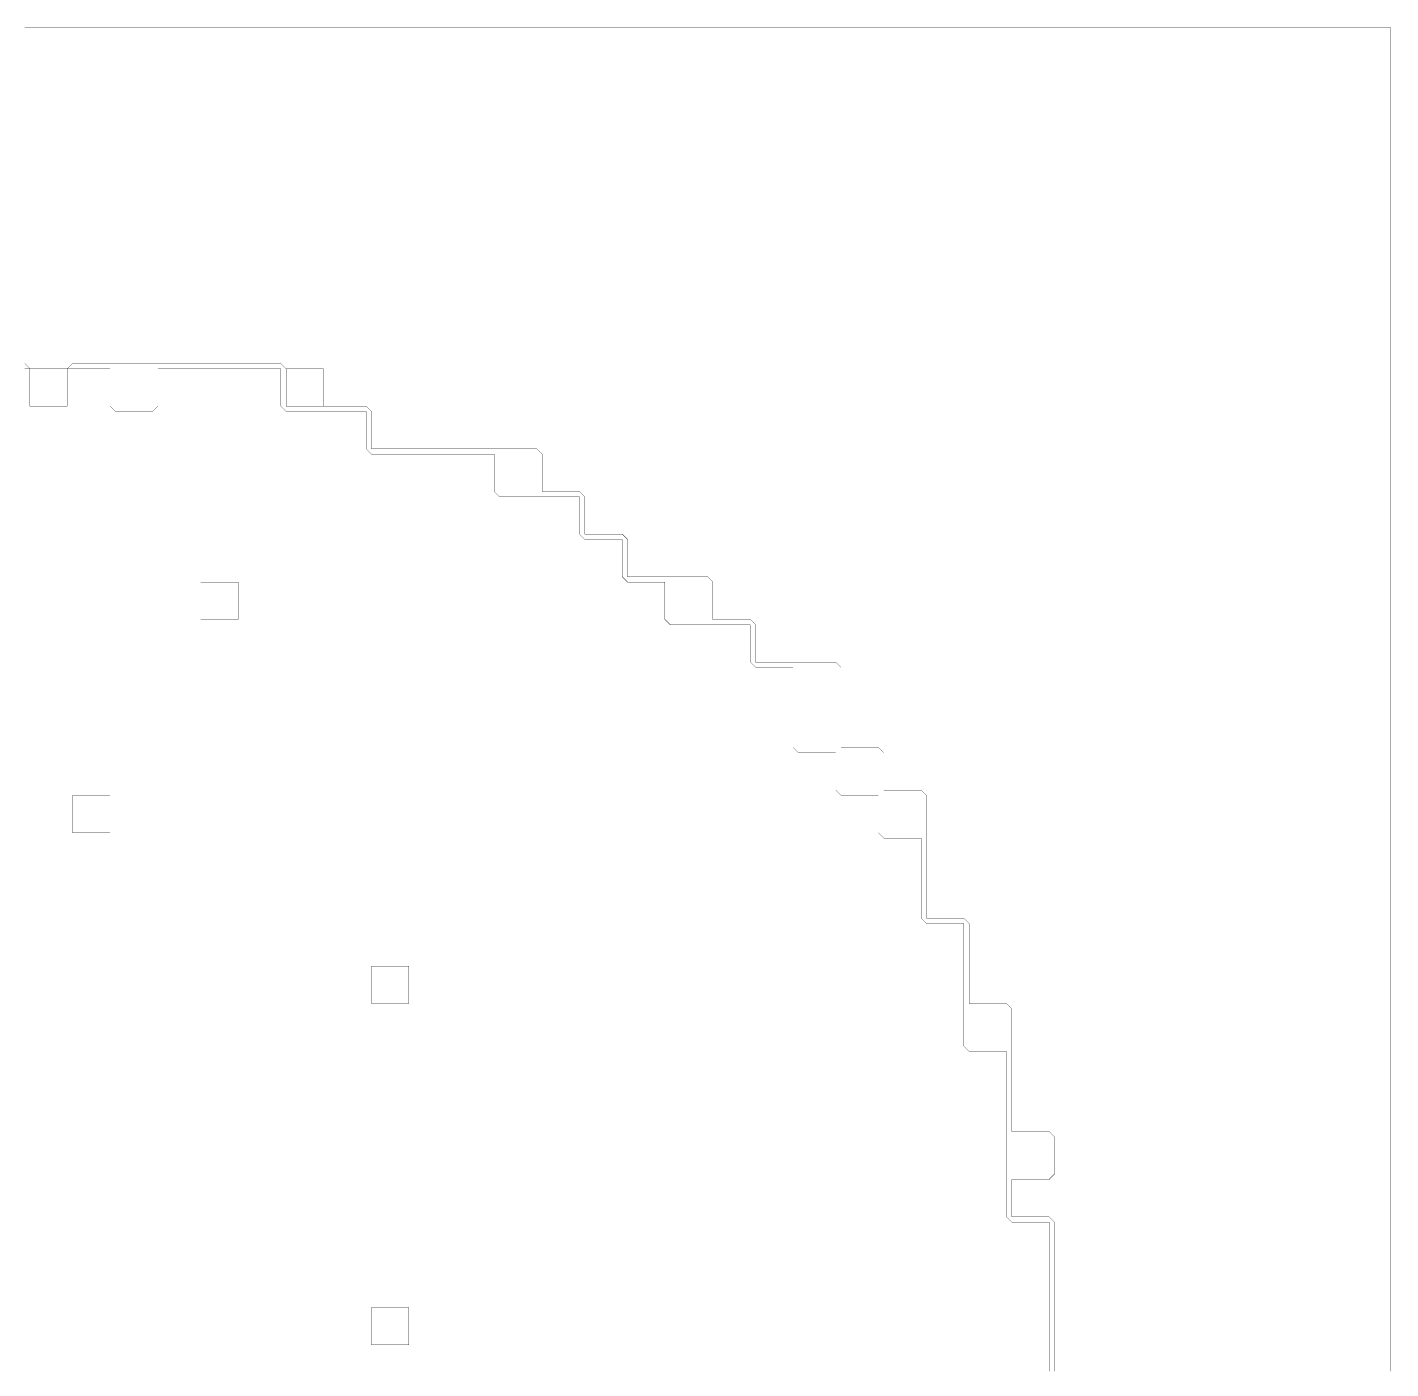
# Model space of a CAD drawing. Header units: metres. Extents: x 0 to 4990, y -4990 to 0.
# Drawn here: x 2495 to 4990, y -2456 to 0 of the extents above; entities that cross this region are included whole.
import ezdxf

# ---------------------------------------------------------------- set-up
doc = ezdxf.new("R2010")
doc.units = ezdxf.units.M
for name, color, linetype in [('conductor', 1, 'Continuous'), ('dielectric', 8, 'Continuous'), ('substrate', 5, 'Continuous')]:
    doc.layers.add(name, color=color, linetype=linetype)

msp = doc.modelspace()

# ---------------------------------------------------------------- linework, layer by layer
at = {"layer": 'conductor', "const_width": 0.5}
msp.add_lwpolyline([(4365.234375, -2460.9375), (4365.234375, -2451.171875), (4365.234375, -2441.40625), (4365.234375, -2431.640625), (4365.234375, -2421.875), (4365.234375, -2412.109375), (4365.234375, -2402.34375), (4365.234375, -2392.578125), (4365.234375, -2382.8125), (4365.234375, -2373.046875), (4365.234375, -2363.28125), (4365.234375, -2353.515625), (4365.234375, -2343.75), (4365.234375, -2333.984375), (4365.234375, -2324.21875), (4365.234375, -2314.453125), (4365.234375, -2304.6875), (4365.234375, -2294.921875), (4365.234375, -2285.15625), (4365.234375, -2275.390625), (4365.234375, -2265.625), (4365.234375, -2255.859375), (4365.234375, -2246.09375), (4365.234375, -2236.328125), (4365.234375, -2226.5625), (4365.234375, -2216.796875), (4365.234375, -2207.03125), (4365.234375, -2197.265625), (4365.234375, -2187.5), (4355.46875, -2187.5), (4345.703125, -2187.5), (4335.9375, -2187.5), (4326.171875, -2187.5), (4316.40625, -2187.5), (4306.640625, -2187.5), (4296.875, -2187.5), (4287.109375, -2177.734375), (4287.109375, -2167.96875), (4287.109375, -2158.203125), (4287.109375, -2148.4375), (4287.109375, -2138.671875), (4287.109375, -2128.90625), (4287.109375, -2119.140625), (4287.109375, -2109.375), (4287.109375, -2099.609375), (4287.109375, -2089.84375), (4287.109375, -2080.078125), (4287.109375, -2070.3125), (4287.109375, -2060.546875), (4287.109375, -2050.78125), (4287.109375, -2041.015625), (4287.109375, -2031.25), (4287.109375, -2021.484375), (4287.109375, -2011.71875), (4287.109375, -2001.953125), (4287.109375, -1992.1875), (4287.109375, -1982.421875), (4287.109375, -1972.65625), (4287.109375, -1962.890625), (4287.109375, -1953.125), (4287.109375, -1943.359375), (4287.109375, -1933.59375), (4287.109375, -1923.828125), (4287.109375, -1914.0625), (4287.109375, -1904.296875), (4287.109375, -1894.53125), (4287.109375, -1884.765625), (4287.109375, -1875), (4277.34375, -1875), (4267.578125, -1875), (4257.8125, -1875), (4248.046875, -1875), (4238.28125, -1875), (4228.515625, -1875), (4218.75, -1875), (4208.984375, -1865.234375), (4208.984375, -1855.46875), (4208.984375, -1845.703125), (4208.984375, -1835.9375), (4208.984375, -1826.171875), (4208.984375, -1816.40625), (4208.984375, -1806.640625), (4208.984375, -1796.875), (4208.984375, -1787.109375), (4208.984375, -1777.34375), (4208.984375, -1767.578125), (4208.984375, -1757.8125), (4208.984375, -1748.046875), (4208.984375, -1738.28125), (4208.984375, -1728.515625), (4208.984375, -1718.75), (4208.984375, -1708.984375), (4208.984375, -1699.21875), (4208.984375, -1689.453125), (4208.984375, -1679.6875), (4208.984375, -1669.921875), (4208.984375, -1660.15625), (4208.984375, -1650.390625), (4208.984375, -1640.625), (4199.21875, -1640.625), (4189.453125, -1640.625), (4179.6875, -1640.625), (4169.921875, -1640.625), (4160.15625, -1640.625), (4150.390625, -1640.625), (4140.625, -1640.625), (4130.859375, -1630.859375), (4130.859375, -1621.09375), (4130.859375, -1611.328125), (4130.859375, -1601.5625), (4130.859375, -1591.796875), (4130.859375, -1582.03125), (4130.859375, -1572.265625), (4130.859375, -1562.5), (4130.859375, -1552.734375), (4130.859375, -1542.96875), (4130.859375, -1533.203125), (4130.859375, -1523.4375), (4130.859375, -1513.671875), (4130.859375, -1503.90625), (4130.859375, -1494.140625), (4130.859375, -1484.375), (4121.09375, -1484.375), (4111.328125, -1484.375), (4101.5625, -1484.375), (4091.796875, -1484.375), (4082.03125, -1484.375), (4072.265625, -1484.375), (4062.5, -1484.375), (4052.734375, -1474.609375), (4052.734375, -1464.84375), (4052.734375, -1455.078125), (4052.734375, -1445.3125), (4052.734375, -1435.546875), (4052.734375, -1425.78125), (4052.734375, -1416.015625), (4052.734375, -1406.25), (4042.96875, -1406.25), (4033.203125, -1406.25), (4023.4375, -1406.25), (4013.671875, -1406.25), (4003.90625, -1406.25), (3994.140625, -1406.25), (3984.375, -1406.25), (3974.609375, -1396.484375), (3974.609375, -1386.71875), (3974.609375, -1376.953125), (3974.609375, -1367.1875), (3974.609375, -1357.421875), (3974.609375, -1347.65625), (3974.609375, -1337.890625), (3974.609375, -1328.125), (3964.84375, -1328.125), (3955.078125, -1328.125), (3945.3125, -1328.125), (3935.546875, -1328.125), (3925.78125, -1328.125), (3916.015625, -1328.125), (3906.25, -1328.125), (3896.484375, -1318.359375), (3896.484375, -1308.59375), (3896.484375, -1298.828125), (3896.484375, -1289.0625), (3896.484375, -1279.296875), (3896.484375, -1269.53125), (3896.484375, -1259.765625), (3896.484375, -1250), (3896.484375, -1240.234375), (3896.484375, -1230.46875), (3896.484375, -1220.703125), (3896.484375, -1210.9375), (3896.484375, -1201.171875), (3896.484375, -1191.40625), (3896.484375, -1181.640625), (3896.484375, -1171.875), (3886.71875, -1171.875), (3876.953125, -1171.875), (3867.1875, -1171.875), (3857.421875, -1171.875), (3847.65625, -1171.875), (3837.890625, -1171.875), (3828.125, -1171.875), (3818.359375, -1162.109375), (3818.359375, -1152.34375), (3818.359375, -1142.578125), (3818.359375, -1132.8125), (3818.359375, -1123.046875), (3818.359375, -1113.28125), (3818.359375, -1103.515625), (3818.359375, -1093.75), (3808.59375, -1093.75), (3798.828125, -1093.75), (3789.0625, -1093.75), (3779.296875, -1093.75), (3769.53125, -1093.75), (3759.765625, -1093.75), (3750, -1093.75), (3740.234375, -1093.75), (3730.46875, -1093.75), (3720.703125, -1093.75), (3710.9375, -1093.75), (3701.171875, -1093.75), (3691.40625, -1093.75), (3681.640625, -1093.75), (3671.875, -1093.75), (3662.109375, -1083.984375), (3662.109375, -1074.21875), (3662.109375, -1064.453125), (3662.109375, -1054.6875), (3662.109375, -1044.921875), (3662.109375, -1035.15625), (3662.109375, -1025.390625), (3662.109375, -1015.625), (3652.34375, -1015.625), (3642.578125, -1015.625), (3632.8125, -1015.625), (3623.046875, -1015.625), (3613.28125, -1015.625), (3603.515625, -1015.625), (3593.75, -1015.625), (3583.984375, -1005.859375), (3583.984375, -996.09375), (3583.984375, -986.328125), (3583.984375, -976.5625), (3583.984375, -966.796875), (3583.984375, -957.03125), (3583.984375, -947.265625), (3583.984375, -937.5), (3574.21875, -937.5), (3564.453125, -937.5), (3554.6875, -937.5), (3544.921875, -937.5), (3535.15625, -937.5), (3525.390625, -937.5), (3515.625, -937.5), (3505.859375, -927.734375), (3505.859375, -917.96875), (3505.859375, -908.203125), (3505.859375, -898.4375), (3505.859375, -888.671875), (3505.859375, -878.90625), (3505.859375, -869.140625), (3505.859375, -859.375), (3496.09375, -859.375), (3486.328125, -859.375), (3476.5625, -859.375), (3466.796875, -859.375), (3457.03125, -859.375), (3447.265625, -859.375), (3437.5, -859.375), (3427.734375, -859.375), (3417.96875, -859.375), (3408.203125, -859.375), (3398.4375, -859.375), (3388.671875, -859.375), (3378.90625, -859.375), (3369.140625, -859.375), (3359.375, -859.375), (3349.609375, -849.609375), (3349.609375, -839.84375), (3349.609375, -830.078125), (3349.609375, -820.3125), (3349.609375, -810.546875), (3349.609375, -800.78125), (3349.609375, -791.015625), (3349.609375, -781.25), (3339.84375, -781.25), (3330.078125, -781.25), (3320.3125, -781.25), (3310.546875, -781.25), (3300.78125, -781.25), (3291.015625, -781.25), (3281.25, -781.25), (3271.484375, -781.25), (3261.71875, -781.25), (3251.953125, -781.25), (3242.1875, -781.25), (3232.421875, -781.25), (3222.65625, -781.25), (3212.890625, -781.25), (3203.125, -781.25), (3193.359375, -781.25), (3183.59375, -781.25), (3173.828125, -781.25), (3164.0625, -781.25), (3154.296875, -781.25), (3144.53125, -781.25), (3134.765625, -781.25), (3125, -781.25), (3115.234375, -771.484375), (3115.234375, -761.71875), (3115.234375, -751.953125), (3115.234375, -742.1875), (3115.234375, -732.421875), (3115.234375, -722.65625), (3115.234375, -712.890625), (3115.234375, -703.125), (3105.46875, -703.125), (3095.703125, -703.125), (3085.9375, -703.125), (3076.171875, -703.125), (3066.40625, -703.125), (3056.640625, -703.125), (3046.875, -703.125), (3037.109375, -703.125), (3027.34375, -703.125), (3017.578125, -703.125), (3007.8125, -703.125), (2998.046875, -703.125), (2988.28125, -703.125), (2978.515625, -703.125), (2968.75, -703.125), (2958.984375, -693.359375), (2958.984375, -683.59375), (2958.984375, -673.828125), (2958.984375, -664.0625), (2958.984375, -654.296875), (2958.984375, -644.53125), (2958.984375, -634.765625), (2958.984375, -625), (2949.21875, -625), (2939.453125, -625), (2929.6875, -625), (2919.921875, -625), (2910.15625, -625), (2900.390625, -625), (2890.625, -625), (2880.859375, -625), (2871.09375, -625), (2861.328125, -625), (2851.5625, -625), (2841.796875, -625), (2832.03125, -625), (2822.265625, -625), (2812.5, -625), (2802.734375, -625), (2792.96875, -625), (2783.203125, -625), (2773.4375, -625), (2763.671875, -625), (2753.90625, -625), (2744.140625, -625), (2734.375, -625), (2734.375, -634.765625), (2734.375, -644.53125), (2734.375, -654.296875), (2734.375, -664.0625), (2734.375, -673.828125), (2734.375, -683.59375), (2734.375, -693.359375), (2724.609375, -703.125), (2714.84375, -703.125), (2705.078125, -703.125), (2695.3125, -703.125), (2685.546875, -703.125), (2675.78125, -703.125), (2666.015625, -703.125), (2656.25, -703.125), (2646.484375, -693.359375), (2646.484375, -683.59375), (2646.484375, -673.828125), (2646.484375, -664.0625), (2646.484375, -654.296875), (2646.484375, -644.53125), (2646.484375, -634.765625), (2646.484375, -625), (2636.71875, -625), (2626.953125, -625), (2617.1875, -625), (2607.421875, -625), (2597.65625, -625), (2587.890625, -625), (2578.125, -625), (2568.359375, -625), (2558.59375, -625), (2548.828125, -625), (2539.0625, -625), (2529.296875, -625), (2519.53125, -625), (2509.765625, -625), (2500, -625), (2490.234375, -625)], dxfattribs=at)
at = {"layer": 'dielectric', "const_width": 0.5}
msp.add_lwpolyline([(2968.75, -625), (2968.75, -634.765625), (2968.75, -644.53125), (2968.75, -654.296875), (2968.75, -664.0625), (2968.75, -673.828125), (2968.75, -683.59375), (2968.75, -693.359375), (2978.515625, -693.359375), (2988.28125, -693.359375), (2998.046875, -693.359375), (3007.8125, -693.359375), (3017.578125, -693.359375), (3027.34375, -693.359375), (3037.109375, -693.359375), (3037.109375, -683.59375), (3037.109375, -673.828125), (3037.109375, -664.0625), (3037.109375, -654.296875), (3037.109375, -644.53125), (3037.109375, -634.765625), (3037.109375, -625), (3027.34375, -625), (3017.578125, -625), (3007.8125, -625), (2998.046875, -625), (2988.28125, -625), (2978.515625, -625)], close=True, dxfattribs=at)
at = {"layer": 'substrate', "const_width": 0.5}
for points in [[(4990.234375, -2460.9375), (4990.234375, -2451.171875), (4990.234375, -2441.40625), (4990.234375, -2431.640625), (4990.234375, -2421.875), (4990.234375, -2412.109375), (4990.234375, -2402.34375), (4990.234375, -2392.578125), (4990.234375, -2382.8125), (4990.234375, -2373.046875), (4990.234375, -2363.28125), (4990.234375, -2353.515625), (4990.234375, -2343.75), (4990.234375, -2333.984375), (4990.234375, -2324.21875), (4990.234375, -2314.453125), (4990.234375, -2304.6875), (4990.234375, -2294.921875), (4990.234375, -2285.15625), (4990.234375, -2275.390625), (4990.234375, -2265.625), (4990.234375, -2255.859375), (4990.234375, -2246.09375), (4990.234375, -2236.328125), (4990.234375, -2226.5625), (4990.234375, -2216.796875), (4990.234375, -2207.03125), (4990.234375, -2197.265625), (4990.234375, -2187.5), (4990.234375, -2177.734375), (4990.234375, -2167.96875), (4990.234375, -2158.203125), (4990.234375, -2148.4375), (4990.234375, -2138.671875), (4990.234375, -2128.90625), (4990.234375, -2119.140625), (4990.234375, -2109.375), (4990.234375, -2099.609375), (4990.234375, -2089.84375), (4990.234375, -2080.078125), (4990.234375, -2070.3125), (4990.234375, -2060.546875), (4990.234375, -2050.78125), (4990.234375, -2041.015625), (4990.234375, -2031.25), (4990.234375, -2021.484375), (4990.234375, -2011.71875), (4990.234375, -2001.953125), (4990.234375, -1992.1875), (4990.234375, -1982.421875), (4990.234375, -1972.65625), (4990.234375, -1962.890625), (4990.234375, -1953.125), (4990.234375, -1943.359375), (4990.234375, -1933.59375), (4990.234375, -1923.828125), (4990.234375, -1914.0625), (4990.234375, -1904.296875), (4990.234375, -1894.53125), (4990.234375, -1884.765625), (4990.234375, -1875), (4990.234375, -1865.234375), (4990.234375, -1855.46875), (4990.234375, -1845.703125), (4990.234375, -1835.9375), (4990.234375, -1826.171875), (4990.234375, -1816.40625), (4990.234375, -1806.640625), (4990.234375, -1796.875), (4990.234375, -1787.109375), (4990.234375, -1777.34375), (4990.234375, -1767.578125), (4990.234375, -1757.8125), (4990.234375, -1748.046875), (4990.234375, -1738.28125), (4990.234375, -1728.515625), (4990.234375, -1718.75), (4990.234375, -1708.984375), (4990.234375, -1699.21875), (4990.234375, -1689.453125), (4990.234375, -1679.6875), (4990.234375, -1669.921875), (4990.234375, -1660.15625), (4990.234375, -1650.390625), (4990.234375, -1640.625), (4990.234375, -1630.859375), (4990.234375, -1621.09375), (4990.234375, -1611.328125), (4990.234375, -1601.5625), (4990.234375, -1591.796875), (4990.234375, -1582.03125), (4990.234375, -1572.265625), (4990.234375, -1562.5), (4990.234375, -1552.734375), (4990.234375, -1542.96875), (4990.234375, -1533.203125), (4990.234375, -1523.4375), (4990.234375, -1513.671875), (4990.234375, -1503.90625), (4990.234375, -1494.140625), (4990.234375, -1484.375), (4990.234375, -1474.609375), (4990.234375, -1464.84375), (4990.234375, -1455.078125), (4990.234375, -1445.3125), (4990.234375, -1435.546875), (4990.234375, -1425.78125), (4990.234375, -1416.015625), (4990.234375, -1406.25), (4990.234375, -1396.484375), (4990.234375, -1386.71875), (4990.234375, -1376.953125), (4990.234375, -1367.1875), (4990.234375, -1357.421875), (4990.234375, -1347.65625), (4990.234375, -1337.890625), (4990.234375, -1328.125), (4990.234375, -1318.359375), (4990.234375, -1308.59375), (4990.234375, -1298.828125), (4990.234375, -1289.0625), (4990.234375, -1279.296875), (4990.234375, -1269.53125), (4990.234375, -1259.765625), (4990.234375, -1250), (4990.234375, -1240.234375), (4990.234375, -1230.46875), (4990.234375, -1220.703125), (4990.234375, -1210.9375), (4990.234375, -1201.171875), (4990.234375, -1191.40625), (4990.234375, -1181.640625), (4990.234375, -1171.875), (4990.234375, -1162.109375), (4990.234375, -1152.34375), (4990.234375, -1142.578125), (4990.234375, -1132.8125), (4990.234375, -1123.046875), (4990.234375, -1113.28125), (4990.234375, -1103.515625), (4990.234375, -1093.75), (4990.234375, -1083.984375), (4990.234375, -1074.21875), (4990.234375, -1064.453125), (4990.234375, -1054.6875), (4990.234375, -1044.921875), (4990.234375, -1035.15625), (4990.234375, -1025.390625), (4990.234375, -1015.625), (4990.234375, -1005.859375), (4990.234375, -996.09375), (4990.234375, -986.328125), (4990.234375, -976.5625), (4990.234375, -966.796875), (4990.234375, -957.03125), (4990.234375, -947.265625), (4990.234375, -937.5), (4990.234375, -927.734375), (4990.234375, -917.96875), (4990.234375, -908.203125), (4990.234375, -898.4375), (4990.234375, -888.671875), (4990.234375, -878.90625), (4990.234375, -869.140625), (4990.234375, -859.375), (4990.234375, -849.609375), (4990.234375, -839.84375), (4990.234375, -830.078125), (4990.234375, -820.3125), (4990.234375, -810.546875), (4990.234375, -800.78125), (4990.234375, -791.015625), (4990.234375, -781.25), (4990.234375, -771.484375), (4990.234375, -761.71875), (4990.234375, -751.953125), (4990.234375, -742.1875), (4990.234375, -732.421875), (4990.234375, -722.65625), (4990.234375, -712.890625), (4990.234375, -703.125), (4990.234375, -693.359375), (4990.234375, -683.59375), (4990.234375, -673.828125), (4990.234375, -664.0625), (4990.234375, -654.296875), (4990.234375, -644.53125), (4990.234375, -634.765625), (4990.234375, -625), (4990.234375, -615.234375), (4990.234375, -605.46875), (4990.234375, -595.703125), (4990.234375, -585.9375), (4990.234375, -576.171875), (4990.234375, -566.40625), (4990.234375, -556.640625), (4990.234375, -546.875), (4990.234375, -537.109375), (4990.234375, -527.34375), (4990.234375, -517.578125), (4990.234375, -507.8125), (4990.234375, -498.046875), (4990.234375, -488.28125), (4990.234375, -478.515625), (4990.234375, -468.75), (4990.234375, -458.984375), (4990.234375, -449.21875), (4990.234375, -439.453125), (4990.234375, -429.6875), (4990.234375, -419.921875), (4990.234375, -410.15625), (4990.234375, -400.390625), (4990.234375, -390.625), (4990.234375, -380.859375), (4990.234375, -371.09375), (4990.234375, -361.328125), (4990.234375, -351.5625), (4990.234375, -341.796875), (4990.234375, -332.03125), (4990.234375, -322.265625), (4990.234375, -312.5), (4990.234375, -302.734375), (4990.234375, -292.96875), (4990.234375, -283.203125), (4990.234375, -273.4375), (4990.234375, -263.671875), (4990.234375, -253.90625), (4990.234375, -244.140625), (4990.234375, -234.375), (4990.234375, -224.609375), (4990.234375, -214.84375), (4990.234375, -205.078125), (4990.234375, -195.3125), (4990.234375, -185.546875), (4990.234375, -175.78125), (4990.234375, -166.015625), (4990.234375, -156.25), (4990.234375, -146.484375), (4990.234375, -136.71875), (4990.234375, -126.953125), (4990.234375, -117.1875), (4990.234375, -107.421875), (4990.234375, -97.65625), (4990.234375, -87.890625), (4990.234375, -78.125), (4990.234375, -68.359375), (4990.234375, -58.59375), (4990.234375, -48.828125), (4990.234375, -39.0625), (4990.234375, -29.296875), (4990.234375, -19.53125), (4990.234375, -9.765625), (4990.234375, 0), (4980.46875, 0), (4970.703125, 0), (4960.9375, 0), (4951.171875, 0), (4941.40625, 0), (4931.640625, 0), (4921.875, 0), (4912.109375, 0), (4902.34375, 0), (4892.578125, 0), (4882.8125, 0), (4873.046875, 0), (4863.28125, 0), (4853.515625, 0), (4843.75, 0), (4833.984375, 0), (4824.21875, 0), (4814.453125, 0), (4804.6875, 0), (4794.921875, 0), (4785.15625, 0), (4775.390625, 0), (4765.625, 0), (4755.859375, 0), (4746.09375, 0), (4736.328125, 0), (4726.5625, 0), (4716.796875, 0), (4707.03125, 0), (4697.265625, 0), (4687.5, 0), (4677.734375, 0), (4667.96875, 0), (4658.203125, 0), (4648.4375, 0), (4638.671875, 0), (4628.90625, 0), (4619.140625, 0), (4609.375, 0), (4599.609375, 0), (4589.84375, 0), (4580.078125, 0), (4570.3125, 0), (4560.546875, 0), (4550.78125, 0), (4541.015625, 0), (4531.25, 0), (4521.484375, 0), (4511.71875, 0), (4501.953125, 0), (4492.1875, 0), (4482.421875, 0), (4472.65625, 0), (4462.890625, 0), (4453.125, 0), (4443.359375, 0), (4433.59375, 0), (4423.828125, 0), (4414.0625, 0), (4404.296875, 0), (4394.53125, 0), (4384.765625, 0), (4375, 0), (4365.234375, 0), (4355.46875, 0), (4345.703125, 0), (4335.9375, 0), (4326.171875, 0), (4316.40625, 0), (4306.640625, 0), (4296.875, 0), (4287.109375, 0), (4277.34375, 0), (4267.578125, 0), (4257.8125, 0), (4248.046875, 0), (4238.28125, 0), (4228.515625, 0), (4218.75, 0), (4208.984375, 0), (4199.21875, 0), (4189.453125, 0), (4179.6875, 0), (4169.921875, 0), (4160.15625, 0), (4150.390625, 0), (4140.625, 0), (4130.859375, 0), (4121.09375, 0), (4111.328125, 0), (4101.5625, 0), (4091.796875, 0), (4082.03125, 0), (4072.265625, 0), (4062.5, 0), (4052.734375, 0), (4042.96875, 0), (4033.203125, 0), (4023.4375, 0), (4013.671875, 0), (4003.90625, 0), (3994.140625, 0), (3984.375, 0), (3974.609375, 0), (3964.84375, 0), (3955.078125, 0), (3945.3125, 0), (3935.546875, 0), (3925.78125, 0), (3916.015625, 0), (3906.25, 0), (3896.484375, 0), (3886.71875, 0), (3876.953125, 0), (3867.1875, 0), (3857.421875, 0), (3847.65625, 0), (3837.890625, 0), (3828.125, 0), (3818.359375, 0), (3808.59375, 0), (3798.828125, 0), (3789.0625, 0), (3779.296875, 0), (3769.53125, 0), (3759.765625, 0), (3750, 0), (3740.234375, 0), (3730.46875, 0), (3720.703125, 0), (3710.9375, 0), (3701.171875, 0), (3691.40625, 0), (3681.640625, 0), (3671.875, 0), (3662.109375, 0), (3652.34375, 0), (3642.578125, 0), (3632.8125, 0), (3623.046875, 0), (3613.28125, 0), (3603.515625, 0), (3593.75, 0), (3583.984375, 0), (3574.21875, 0), (3564.453125, 0), (3554.6875, 0), (3544.921875, 0), (3535.15625, 0), (3525.390625, 0), (3515.625, 0), (3505.859375, 0), (3496.09375, 0), (3486.328125, 0), (3476.5625, 0), (3466.796875, 0), (3457.03125, 0), (3447.265625, 0), (3437.5, 0), (3427.734375, 0), (3417.96875, 0), (3408.203125, 0), (3398.4375, 0), (3388.671875, 0), (3378.90625, 0), (3369.140625, 0), (3359.375, 0), (3349.609375, 0), (3339.84375, 0), (3330.078125, 0), (3320.3125, 0), (3310.546875, 0), (3300.78125, 0), (3291.015625, 0), (3281.25, 0), (3271.484375, 0), (3261.71875, 0), (3251.953125, 0), (3242.1875, 0), (3232.421875, 0), (3222.65625, 0), (3212.890625, 0), (3203.125, 0), (3193.359375, 0), (3183.59375, 0), (3173.828125, 0), (3164.0625, 0), (3154.296875, 0), (3144.53125, 0), (3134.765625, 0), (3125, 0), (3115.234375, 0), (3105.46875, 0), (3095.703125, 0), (3085.9375, 0), (3076.171875, 0), (3066.40625, 0), (3056.640625, 0), (3046.875, 0), (3037.109375, 0), (3027.34375, 0), (3017.578125, 0), (3007.8125, 0), (2998.046875, 0), (2988.28125, 0), (2978.515625, 0), (2968.75, 0), (2958.984375, 0), (2949.21875, 0), (2939.453125, 0), (2929.6875, 0), (2919.921875, 0), (2910.15625, 0), (2900.390625, 0), (2890.625, 0), (2880.859375, 0), (2871.09375, 0), (2861.328125, 0), (2851.5625, 0), (2841.796875, 0), (2832.03125, 0), (2822.265625, 0), (2812.5, 0), (2802.734375, 0), (2792.96875, 0), (2783.203125, 0), (2773.4375, 0), (2763.671875, 0), (2753.90625, 0), (2744.140625, 0), (2734.375, 0), (2724.609375, 0), (2714.84375, 0), (2705.078125, 0), (2695.3125, 0), (2685.546875, 0), (2675.78125, 0), (2666.015625, 0), (2656.25, 0), (2646.484375, 0), (2636.71875, 0), (2626.953125, 0), (2617.1875, 0), (2607.421875, 0), (2597.65625, 0), (2587.890625, 0), (2578.125, 0), (2568.359375, 0), (2558.59375, 0), (2548.828125, 0), (2539.0625, 0), (2529.296875, 0), (2519.53125, 0), (2509.765625, 0), (2500, 0), (2490.234375, 0)], [(2490.234375, -615.234375), (2500, -625), (2500, -634.765625), (2500, -644.53125), (2500, -654.296875), (2500, -664.0625), (2500, -673.828125), (2500, -683.59375), (2500, -693.359375), (2509.765625, -693.359375), (2519.53125, -693.359375), (2529.296875, -693.359375), (2539.0625, -693.359375), (2548.828125, -693.359375), (2558.59375, -693.359375), (2568.359375, -693.359375), (2568.359375, -683.59375), (2568.359375, -673.828125), (2568.359375, -664.0625), (2568.359375, -654.296875), (2568.359375, -644.53125), (2568.359375, -634.765625), (2568.359375, -625), (2578.125, -615.234375), (2587.890625, -615.234375), (2597.65625, -615.234375), (2607.421875, -615.234375), (2617.1875, -615.234375), (2626.953125, -615.234375), (2636.71875, -615.234375), (2646.484375, -615.234375), (2656.25, -615.234375), (2666.015625, -615.234375), (2675.78125, -615.234375), (2685.546875, -615.234375), (2695.3125, -615.234375), (2705.078125, -615.234375), (2714.84375, -615.234375), (2724.609375, -615.234375), (2734.375, -615.234375), (2744.140625, -615.234375), (2753.90625, -615.234375), (2763.671875, -615.234375), (2773.4375, -615.234375), (2783.203125, -615.234375), (2792.96875, -615.234375), (2802.734375, -615.234375), (2812.5, -615.234375), (2822.265625, -615.234375), (2832.03125, -615.234375), (2841.796875, -615.234375), (2851.5625, -615.234375), (2861.328125, -615.234375), (2871.09375, -615.234375), (2880.859375, -615.234375), (2890.625, -615.234375), (2900.390625, -615.234375), (2910.15625, -615.234375), (2919.921875, -615.234375), (2929.6875, -615.234375), (2939.453125, -615.234375), (2949.21875, -615.234375), (2958.984375, -615.234375), (2968.75, -625), (2968.75, -634.765625), (2968.75, -644.53125), (2968.75, -654.296875), (2968.75, -664.0625), (2968.75, -673.828125), (2968.75, -683.59375), (2968.75, -693.359375), (2978.515625, -693.359375), (2988.28125, -693.359375), (2998.046875, -693.359375), (3007.8125, -693.359375), (3017.578125, -693.359375), (3027.34375, -693.359375), (3037.109375, -693.359375), (3046.875, -693.359375), (3056.640625, -693.359375), (3066.40625, -693.359375), (3076.171875, -693.359375), (3085.9375, -693.359375), (3095.703125, -693.359375), (3105.46875, -693.359375), (3115.234375, -693.359375), (3125, -703.125), (3125, -712.890625), (3125, -722.65625), (3125, -732.421875), (3125, -742.1875), (3125, -751.953125), (3125, -761.71875), (3125, -771.484375), (3134.765625, -771.484375), (3144.53125, -771.484375), (3154.296875, -771.484375), (3164.0625, -771.484375), (3173.828125, -771.484375), (3183.59375, -771.484375), (3193.359375, -771.484375), (3203.125, -771.484375), (3212.890625, -771.484375), (3222.65625, -771.484375), (3232.421875, -771.484375), (3242.1875, -771.484375), (3251.953125, -771.484375), (3261.71875, -771.484375), (3271.484375, -771.484375), (3281.25, -771.484375), (3291.015625, -771.484375), (3300.78125, -771.484375), (3310.546875, -771.484375), (3320.3125, -771.484375), (3330.078125, -771.484375), (3339.84375, -771.484375), (3349.609375, -771.484375), (3359.375, -771.484375), (3369.140625, -771.484375), (3378.90625, -771.484375), (3388.671875, -771.484375), (3398.4375, -771.484375), (3408.203125, -771.484375), (3417.96875, -771.484375), (3427.734375, -771.484375), (3437.5, -781.25), (3437.5, -791.015625), (3437.5, -800.78125), (3437.5, -810.546875), (3437.5, -820.3125), (3437.5, -830.078125), (3437.5, -839.84375), (3437.5, -849.609375), (3447.265625, -849.609375), (3457.03125, -849.609375), (3466.796875, -849.609375), (3476.5625, -849.609375), (3486.328125, -849.609375), (3496.09375, -849.609375), (3505.859375, -849.609375), (3515.625, -859.375), (3515.625, -869.140625), (3515.625, -878.90625), (3515.625, -888.671875), (3515.625, -898.4375), (3515.625, -908.203125), (3515.625, -917.96875), (3515.625, -927.734375), (3525.390625, -927.734375), (3535.15625, -927.734375), (3544.921875, -927.734375), (3554.6875, -927.734375), (3564.453125, -927.734375), (3574.21875, -927.734375), (3583.984375, -927.734375), (3593.75, -937.5), (3593.75, -947.265625), (3593.75, -957.03125), (3593.75, -966.796875), (3593.75, -976.5625), (3593.75, -986.328125), (3593.75, -996.09375), (3593.75, -1005.859375), (3603.515625, -1005.859375), (3613.28125, -1005.859375), (3623.046875, -1005.859375), (3632.8125, -1005.859375), (3642.578125, -1005.859375), (3652.34375, -1005.859375), (3662.109375, -1005.859375), (3671.875, -1005.859375), (3681.640625, -1005.859375), (3691.40625, -1005.859375), (3701.171875, -1005.859375), (3710.9375, -1005.859375), (3720.703125, -1005.859375), (3730.46875, -1005.859375), (3740.234375, -1005.859375), (3750, -1015.625), (3750, -1025.390625), (3750, -1035.15625), (3750, -1044.921875), (3750, -1054.6875), (3750, -1064.453125), (3750, -1074.21875), (3750, -1083.984375), (3759.765625, -1083.984375), (3769.53125, -1083.984375), (3779.296875, -1083.984375), (3789.0625, -1083.984375), (3798.828125, -1083.984375), (3808.59375, -1083.984375), (3818.359375, -1083.984375), (3828.125, -1093.75), (3828.125, -1103.515625), (3828.125, -1113.28125), (3828.125, -1123.046875), (3828.125, -1132.8125), (3828.125, -1142.578125), (3828.125, -1152.34375), (3828.125, -1162.109375), (3837.890625, -1162.109375), (3847.65625, -1162.109375), (3857.421875, -1162.109375), (3867.1875, -1162.109375), (3876.953125, -1162.109375), (3886.71875, -1162.109375), (3896.484375, -1162.109375), (3906.25, -1162.109375), (3916.015625, -1162.109375), (3925.78125, -1162.109375), (3935.546875, -1162.109375), (3945.3125, -1162.109375), (3955.078125, -1162.109375), (3964.84375, -1162.109375), (3974.609375, -1162.109375), (3984.375, -1171.875), (3984.375, -1181.640625), (3984.375, -1191.40625), (3984.375, -1201.171875), (3984.375, -1210.9375), (3984.375, -1220.703125), (3984.375, -1230.46875), (3984.375, -1240.234375), (3984.375, -1250), (3984.375, -1259.765625), (3984.375, -1269.53125), (3984.375, -1279.296875), (3984.375, -1289.0625), (3984.375, -1298.828125), (3984.375, -1308.59375), (3984.375, -1318.359375), (3994.140625, -1318.359375), (4003.90625, -1318.359375), (4013.671875, -1318.359375), (4023.4375, -1318.359375), (4033.203125, -1318.359375), (4042.96875, -1318.359375), (4052.734375, -1318.359375), (4062.5, -1328.125), (4062.5, -1337.890625), (4062.5, -1347.65625), (4062.5, -1357.421875), (4062.5, -1367.1875), (4062.5, -1376.953125), (4062.5, -1386.71875), (4062.5, -1396.484375), (4072.265625, -1396.484375), (4082.03125, -1396.484375), (4091.796875, -1396.484375), (4101.5625, -1396.484375), (4111.328125, -1396.484375), (4121.09375, -1396.484375), (4130.859375, -1396.484375), (4140.625, -1406.25), (4140.625, -1416.015625), (4140.625, -1425.78125), (4140.625, -1435.546875), (4140.625, -1445.3125), (4140.625, -1455.078125), (4140.625, -1464.84375), (4140.625, -1474.609375), (4140.625, -1484.375), (4140.625, -1494.140625), (4140.625, -1503.90625), (4140.625, -1513.671875), (4140.625, -1523.4375), (4140.625, -1533.203125), (4140.625, -1542.96875), (4140.625, -1552.734375), (4140.625, -1562.5), (4140.625, -1572.265625), (4140.625, -1582.03125), (4140.625, -1591.796875), (4140.625, -1601.5625), (4140.625, -1611.328125), (4140.625, -1621.09375), (4140.625, -1630.859375), (4150.390625, -1630.859375), (4160.15625, -1630.859375), (4169.921875, -1630.859375), (4179.6875, -1630.859375), (4189.453125, -1630.859375), (4199.21875, -1630.859375), (4208.984375, -1630.859375), (4218.75, -1640.625), (4218.75, -1650.390625), (4218.75, -1660.15625), (4218.75, -1669.921875), (4218.75, -1679.6875), (4218.75, -1689.453125), (4218.75, -1699.21875), (4218.75, -1708.984375), (4218.75, -1718.75), (4218.75, -1728.515625), (4218.75, -1738.28125), (4218.75, -1748.046875), (4218.75, -1757.8125), (4218.75, -1767.578125), (4218.75, -1777.34375), (4218.75, -1787.109375), (4228.515625, -1787.109375), (4238.28125, -1787.109375), (4248.046875, -1787.109375), (4257.8125, -1787.109375), (4267.578125, -1787.109375), (4277.34375, -1787.109375), (4287.109375, -1787.109375), (4296.875, -1796.875), (4296.875, -1806.640625), (4296.875, -1816.40625), (4296.875, -1826.171875), (4296.875, -1835.9375), (4296.875, -1845.703125), (4296.875, -1855.46875), (4296.875, -1865.234375), (4296.875, -1875), (4296.875, -1884.765625), (4296.875, -1894.53125), (4296.875, -1904.296875), (4296.875, -1914.0625), (4296.875, -1923.828125), (4296.875, -1933.59375), (4296.875, -1943.359375), (4296.875, -1953.125), (4296.875, -1962.890625), (4296.875, -1972.65625), (4296.875, -1982.421875), (4296.875, -1992.1875), (4296.875, -2001.953125), (4296.875, -2011.71875), (4296.875, -2021.484375), (4306.640625, -2021.484375), (4316.40625, -2021.484375), (4326.171875, -2021.484375), (4335.9375, -2021.484375), (4345.703125, -2021.484375), (4355.46875, -2021.484375), (4365.234375, -2021.484375), (4375, -2031.25), (4375, -2041.015625), (4375, -2050.78125), (4375, -2060.546875), (4375, -2070.3125), (4375, -2080.078125), (4375, -2089.84375), (4375, -2099.609375), (4365.234375, -2109.375), (4355.46875, -2109.375), (4345.703125, -2109.375), (4335.9375, -2109.375), (4326.171875, -2109.375), (4316.40625, -2109.375), (4306.640625, -2109.375), (4296.875, -2109.375), (4296.875, -2119.140625), (4296.875, -2128.90625), (4296.875, -2138.671875), (4296.875, -2148.4375), (4296.875, -2158.203125), (4296.875, -2167.96875), (4296.875, -2177.734375), (4306.640625, -2177.734375), (4316.40625, -2177.734375), (4326.171875, -2177.734375), (4335.9375, -2177.734375), (4345.703125, -2177.734375), (4355.46875, -2177.734375), (4365.234375, -2177.734375), (4375, -2187.5), (4375, -2197.265625), (4375, -2207.03125), (4375, -2216.796875), (4375, -2226.5625), (4375, -2236.328125), (4375, -2246.09375), (4375, -2255.859375), (4375, -2265.625), (4375, -2275.390625), (4375, -2285.15625), (4375, -2294.921875), (4375, -2304.6875), (4375, -2314.453125), (4375, -2324.21875), (4375, -2333.984375), (4375, -2343.75), (4375, -2353.515625), (4375, -2363.28125), (4375, -2373.046875), (4375, -2382.8125), (4375, -2392.578125), (4375, -2402.34375), (4375, -2412.109375), (4375, -2421.875), (4375, -2431.640625), (4375, -2441.40625), (4375, -2451.171875), (4375, -2460.9375)]]:
    msp.add_lwpolyline(points, dxfattribs=at)
for points in [[(2812.5, -1015.625), (2812.5, -1025.390625), (2812.5, -1035.15625), (2812.5, -1044.921875), (2812.5, -1054.6875), (2812.5, -1064.453125), (2812.5, -1074.21875), (2812.5, -1083.984375), (2822.265625, -1083.984375), (2832.03125, -1083.984375), (2841.796875, -1083.984375), (2851.5625, -1083.984375), (2861.328125, -1083.984375), (2871.09375, -1083.984375), (2880.859375, -1083.984375), (2880.859375, -1074.21875), (2880.859375, -1064.453125), (2880.859375, -1054.6875), (2880.859375, -1044.921875), (2880.859375, -1035.15625), (2880.859375, -1025.390625), (2880.859375, -1015.625), (2871.09375, -1015.625), (2861.328125, -1015.625), (2851.5625, -1015.625), (2841.796875, -1015.625), (2832.03125, -1015.625), (2822.265625, -1015.625)], [(2578.125, -1406.25), (2578.125, -1416.015625), (2578.125, -1425.78125), (2578.125, -1435.546875), (2578.125, -1445.3125), (2578.125, -1455.078125), (2578.125, -1464.84375), (2578.125, -1474.609375), (2587.890625, -1474.609375), (2597.65625, -1474.609375), (2607.421875, -1474.609375), (2617.1875, -1474.609375), (2626.953125, -1474.609375), (2636.71875, -1474.609375), (2646.484375, -1474.609375), (2646.484375, -1464.84375), (2646.484375, -1455.078125), (2646.484375, -1445.3125), (2646.484375, -1435.546875), (2646.484375, -1425.78125), (2646.484375, -1416.015625), (2646.484375, -1406.25), (2636.71875, -1406.25), (2626.953125, -1406.25), (2617.1875, -1406.25), (2607.421875, -1406.25), (2597.65625, -1406.25), (2587.890625, -1406.25)], [(3125, -1718.75), (3125, -1728.515625), (3125, -1738.28125), (3125, -1748.046875), (3125, -1757.8125), (3125, -1767.578125), (3125, -1777.34375), (3125, -1787.109375), (3134.765625, -1787.109375), (3144.53125, -1787.109375), (3154.296875, -1787.109375), (3164.0625, -1787.109375), (3173.828125, -1787.109375), (3183.59375, -1787.109375), (3193.359375, -1787.109375), (3193.359375, -1777.34375), (3193.359375, -1767.578125), (3193.359375, -1757.8125), (3193.359375, -1748.046875), (3193.359375, -1738.28125), (3193.359375, -1728.515625), (3193.359375, -1718.75), (3183.59375, -1718.75), (3173.828125, -1718.75), (3164.0625, -1718.75), (3154.296875, -1718.75), (3144.53125, -1718.75), (3134.765625, -1718.75)], [(3125, -2343.75), (3125, -2353.515625), (3125, -2363.28125), (3125, -2373.046875), (3125, -2382.8125), (3125, -2392.578125), (3125, -2402.34375), (3125, -2412.109375), (3134.765625, -2412.109375), (3144.53125, -2412.109375), (3154.296875, -2412.109375), (3164.0625, -2412.109375), (3173.828125, -2412.109375), (3183.59375, -2412.109375), (3193.359375, -2412.109375), (3193.359375, -2402.34375), (3193.359375, -2392.578125), (3193.359375, -2382.8125), (3193.359375, -2373.046875), (3193.359375, -2363.28125), (3193.359375, -2353.515625), (3193.359375, -2343.75), (3183.59375, -2343.75), (3173.828125, -2343.75), (3164.0625, -2343.75), (3154.296875, -2343.75), (3144.53125, -2343.75), (3134.765625, -2343.75)]]:
    msp.add_lwpolyline(points, close=True, dxfattribs=at)

doc.saveas('drawing.dxf')
